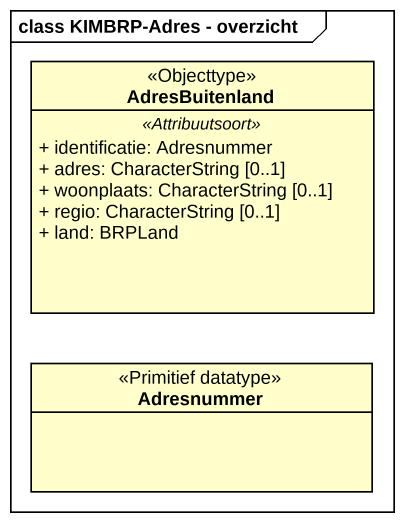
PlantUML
@startuml
mainframe class KIMBRP-Adres - overzicht
hide circle
hide empty members
skinparam classAttributeIconSize 0
class AdresBuitenland <<Objecttype>> {
  .. <<Attribuutsoort>> ..
  + identificatie: Adresnummer
  + adres: CharacterString [0..1]
  + woonplaats: CharacterString [0..1]
  + regio: CharacterString [0..1]
  + land: BRPLand
}
class Adresnummer <<Primitief datatype>>
@enduml
